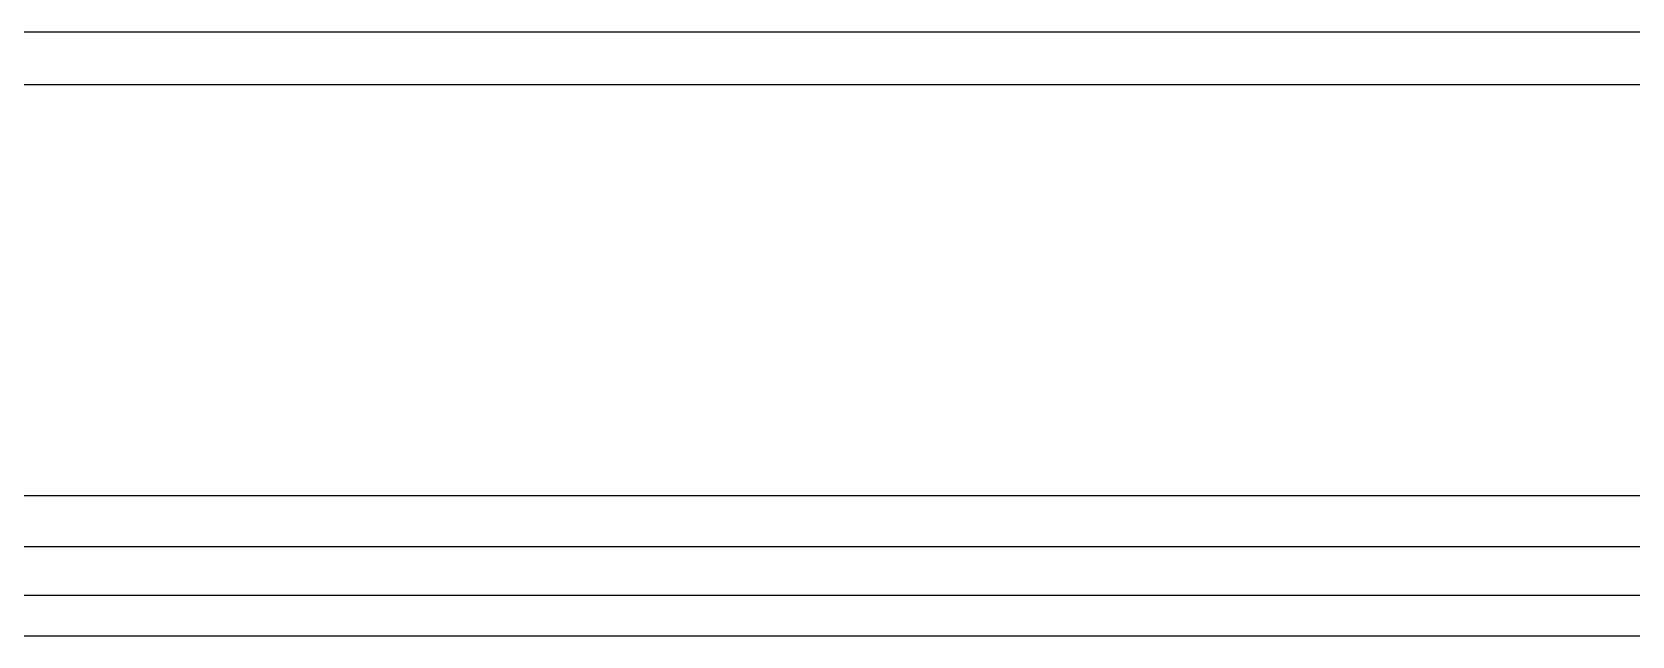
# Model space of a CAD drawing. Extents: x -3383 to -2963, y -4299 to -3705.
# Drawn here: x -3258.39 to -3252.2, y -3951.19 to -3948.86 of the extents above; entities that cross this region are included whole.
import ezdxf

# ---------------------------------------------------------------- set-up
doc = ezdxf.new("R2010")
doc.units = 0
doc.header["$LTSCALE"] = 7
doc.layers.add('6', color=7, linetype='CONTINUOUS')
doc.layers.add('ADMI3CB9QGLEDXF_CONTINUOUS_LINE', color=7, linetype='CONTINUOUS')

msp = doc.modelspace()

# ---------------------------------------------------------------- linework, layer by layer
at = {"layer": '6', "color": 2, "linetype": 'Continuous'}
for p, q in [((-3245.571387, -3950.652127), (-3286.011387, -3950.652127)), ((-3286.011387, -3950.848363), (-3245.571387, -3950.848363)), ((-3245.571387, -3951.037545), (-3287.286407, -3951.037545)), ((-3291.832649, -3951.194533), (-3245.571387, -3951.194533))]:
    msp.add_line(p, q, dxfattribs=at)
at = {"layer": 'ADMI3CB9QGLEDXF_CONTINUOUS_LINE', "color": 7, "linetype": 'Continuous'}
for p, q in [((-3245.571387, -3948.858648), (-3291.871387, -3948.858648)), ((-3290.309087, -3949.062138), (-3245.571387, -3949.062138))]:
    msp.add_line(p, q, dxfattribs=at)

doc.saveas('drawing.dxf')
